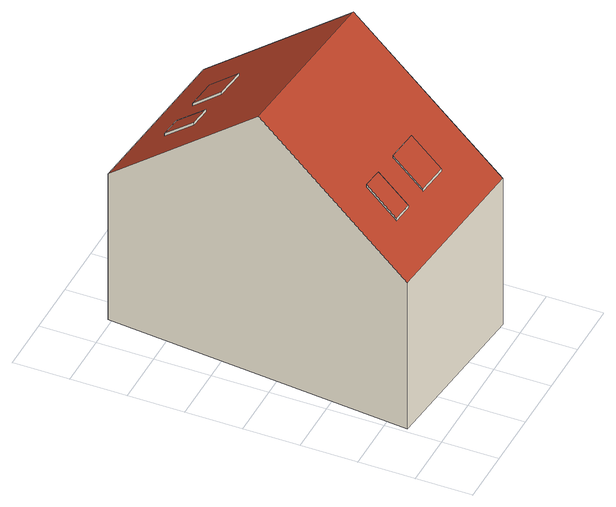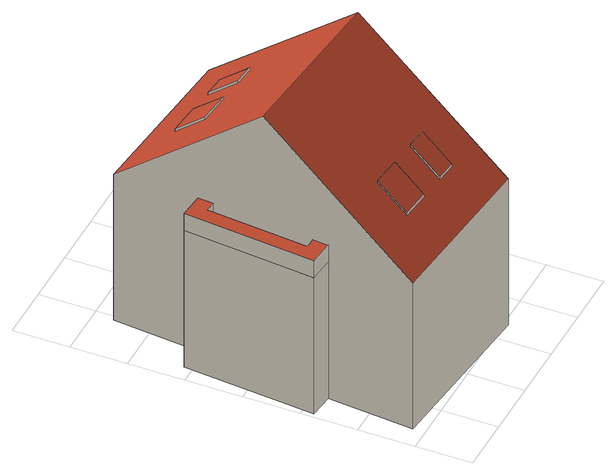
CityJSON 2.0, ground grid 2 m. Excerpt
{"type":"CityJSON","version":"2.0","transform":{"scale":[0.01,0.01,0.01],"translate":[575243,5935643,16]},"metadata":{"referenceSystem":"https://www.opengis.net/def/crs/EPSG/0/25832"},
"CityObjects":{
"building1":{"type":"Building","attributes":{"Grundfläche 2D":"70.397967","Grundhöhe NN":"16.501"},"children":["building1-1","building1-2","building1-3","building1-4","building1-5"],"geometry":[{"type":"Solid","lod":"3","boundaries":[[[[0,1,2,3]],[[3,4,5,0]],[[6,7,8,9,10,11,12]],[[1,0,5,13,14]],[[2,1,14,15]],[[10,9,8,7,16,17,4,3,2,15,18]],[[5,4,17,13]],[[11,10,18,19]],[[20,6,12,11,19,21]],[[7,6,20,16]],[[20,21,19,18,15,14,13,17,16]]]],"semantics":{"surfaces":[{"type":"RoofSurface"},{"type":"WallSurface"},{"type":"GroundSurface"}],"values":[[0,0,0,1,1,1,1,1,1,1,2]]}}]},
"building1-1":{"type":"BuildingInstallation","parents":["building1"],"geometry":[{"type":"MultiSurface","lod":"3","boundaries":[[[22,23,24,25]],[[25,24,26,27]],[[22,25,27,28]],[[23,22,28,29]],[[24,23,29,26]]],"semantics":{"surfaces":[{"type":"RoofSurface"},{"type":"WallSurface"}],"values":[0,1,1,1,1]}}]},
"building1-2":{"type":"BuildingInstallation","parents":["building1"],"geometry":[{"type":"MultiSurface","lod":"3","boundaries":[[[30,31,32,33]],[[34,35,33,32]],[[30,33,35,36]],[[36,37,31,30]],[[32,31,37,34]]],"semantics":{"surfaces":[{"type":"RoofSurface"},{"type":"WallSurface"}],"values":[0,1,1,1,1]}}]},
"building1-3":{"type":"BuildingInstallation","parents":["building1"],"geometry":[{"type":"MultiSurface","lod":"3","boundaries":[[[38,39,40,41]],[[41,40,42,43]],[[38,41,43,44]],[[39,38,44,45]],[[40,39,45,42]]],"semantics":{"surfaces":[{"type":"RoofSurface"},{"type":"WallSurface"}],"values":[0,1,1,1,1]}}]},
"building1-4":{"type":"BuildingInstallation","parents":["building1"],"geometry":[{"type":"MultiSurface","lod":"3","boundaries":[[[46,47,48,49]],[[50,51,46,49]],[[49,48,52,50]],[[47,46,51,53]],[[53,52,48,47]]],"semantics":{"surfaces":[{"type":"RoofSurface"},{"type":"WallSurface"}],"values":[0,1,1,1,1]}}]},
"building1-5":{"type":"BuildingInstallation","parents":["building1"],"geometry":[{"type":"MultiSurface","lod":"3","boundaries":[[[54,55,56,57,58,59,60,61,62]],[[10,11,58,57]],[[11,12,6,60,59,58]],[[6,7,61,60]],[[8,62,61,7]],[[8,63,54,62]],[[63,64,55,54]],[[64,9,56,55]],[[10,57,56,9]]],"semantics":{"surfaces":[{"type":"RoofSurface"},{"type":"WallSurface"}],"values":[0,1,1,1,1,1,1,1,1]}}]}
},
"vertices":[
[71,669,1102],[18,126,644],[619,68,644],[671,611,1102],[724,1157,644],[123,1215,644],[785,841,606],[694,850,606],[689,794,606],[654,431,606],[649,376,606],[740,368,606],[780,786,606],[123,1215,50],[18,126,50],[619,68,50],[694,850,50],[724,1157,50],[649,376,50],[740,368,50],[785,841,50],[780,786,50],
[183,345,850],[172,235,757],[247,228,757],[257,337,850],[247,228,747],[257,337,840],[183,345,840],[172,235,747],
[341,219,757],[457,208,757],[467,317,850],[351,328,850],[467,317,840],[351,328,840],[341,219,747],[457,208,747],
[255,1079,757],[244,972,846],[319,964,846],[330,1071,757],[319,964,836],[330,1071,747],[255,1079,747],[244,972,836],
[429,1061,757],[419,955,846],[526,944,847],[536,1051,757],[536,1051,747],[429,1061,747],[526,944,837],[419,955,836],
[727,791,675],[692,428,675],[654,431,675],[649,376,675],[740,368,675],[780,786,675],[785,841,675],[694,850,675],[689,794,675],[727,791,606],[692,428,606]
]}
